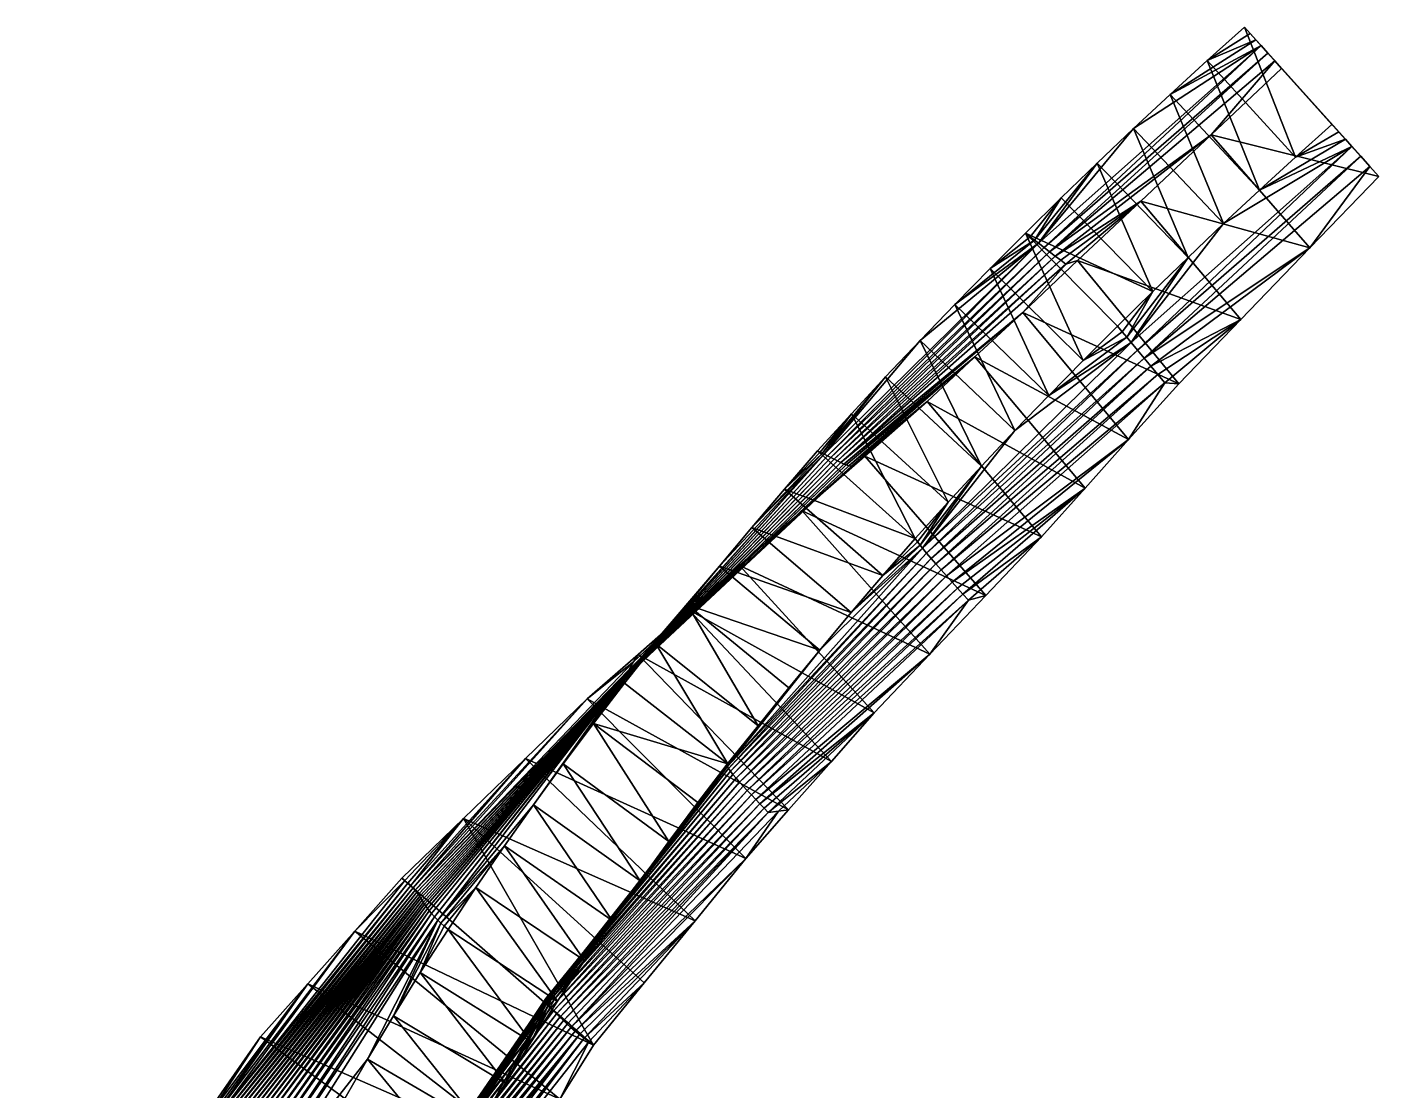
# Model space of a CAD drawing. Header units: metres. Extents: x -416 to -312, y 202 to 498.
# Drawn here: x -403.2 to -312.3, y 426.5 to 498 of the extents above; entities that cross this region are included whole.
import ezdxf

# ---------------------------------------------------------------- set-up
doc = ezdxf.new("R2010")
doc.units = ezdxf.units.M
doc.layers.add('wall', color=18, linetype='Continuous', true_color=0x000000)

msp = doc.modelspace()

# ---------------------------------------------------------------- meshes
at = {"layer": 'wall', "color": 240}
mesh = msp.add_polyface(dxfattribs=at)
corners = [(-328.7738, 491.17, 688.5), (-326.3116, 493.469, 688.5), (-320.2038, 496.76, 679.01), (-323.8283, 495.746, 688.5), (-320.5549, 497.147, 682.167), (-320.9282, 497.56, 685.333), (-321.3238, 498, 688.5), (-334.7916, 483.177, 675), (-319.7349, 496.238, 675), (-319.2749, 495.724, 671), (-334.4149, 482.883, 671), (-323.550467, 490.75, 663), (-318.8238, 495.22, 667), (-335.1638, 483.47, 679), (-317.8827, 489.251, 688.5), (-314.9749, 490.943, 685.333), (-315.4438, 491.45, 688.5), (-314.5282, 490.45, 682.167), (-320.306, 487.028, 688.5), (-314.1038, 489.97, 679.01), (-326.3116, 493.469, 688.5), (-328.7738, 491.17, 688.5), (-322.7138, 484.78, 688.5), (-320.306, 487.028, 688.5), (-323.8283, 495.746, 688.5), (-317.8827, 489.251, 688.5), (-321.3238, 498, 688.5), (-315.4438, 491.45, 688.5), (-312.8882, 488.632, 671), (-318.8238, 495.22, 667), (-319.2749, 495.724, 671), (-319.7349, 496.238, 675), (-320.2038, 496.76, 679.01), (-314.1038, 489.97, 679.01), (-315.4438, 491.45, 688.5), (-320.9282, 497.56, 685.333), (-321.3238, 498, 688.5), (-320.5549, 497.147, 682.167), (-314.5282, 490.45, 682.167), (-314.9749, 490.943, 685.333), (-313.4982, 489.306, 675), (-312.2738, 487.95, 667), (-312.2738, 487.95, 667), (-323.550467, 490.75, 663), (-318.8238, 495.22, 667)]
mesh.append_faces([[corners[k] for k in face] for face in [(0, 1, 2, 2), (3, 4, 1, 1), (3, 5, 4, 4), (3, 6, 5, 5), (4, 2, 1, 1), (7, 2, 8, 8), (8, 9, 10, 10), (11, 9, 12, 12), (9, 11, 10, 10), (13, 0, 2, 2), (14, 15, 16, 16), (14, 17, 15, 15), (17, 14, 18, 18), (17, 18, 19, 19), (20, 21, 22, 22), (20, 23, 24, 24), (22, 23, 20, 20), (25, 26, 24, 24), (26, 25, 27, 27), (25, 24, 23, 23), (28, 29, 30, 30), (31, 32, 33, 33), (34, 35, 36, 36), (32, 37, 38, 38), (39, 37, 35, 35), (40, 30, 31, 31), (30, 40, 28, 28), (29, 28, 41, 41), (39, 35, 34, 34), (38, 37, 39, 39), (38, 33, 32, 32), (31, 33, 40, 40), (42, 43, 44, 44)]], dxfattribs={"color": 240})
mesh = msp.add_polyface(dxfattribs=at)
corners = [(-333.6349, 486.506, 688.5), (-335.726, 483.899, 685.333), (-336.0338, 484.14, 688.5), (-335.436, 483.676, 682.167), (-335.1638, 483.47, 679), (-331.2149, 488.849, 688.5), (-320.2038, 496.76, 679.01), (-334.7916, 483.177, 675), (-319.7349, 496.238, 675), (-334.4149, 482.883, 671), (-332.5398, 482.29067, 655.4), (-333.3249, 482.052, 659), (-328.277133, 486.28, 659), (-334.0338, 482.59, 667), (-333.6682, 482.312, 663), (-328.7738, 491.17, 688.5), (-335.436, 483.676, 682.167), (-335.1638, 483.47, 679), (-340.7827, 479.35, 688.5), (-334.7916, 483.177, 675), (-349.3527, 469.173, 675), (-338.4194, 481.757, 688.5), (-335.726, 483.899, 685.333), (-343.1238, 476.92, 688.5), (-336.0338, 484.14, 688.5), (-349.1327, 469.063, 671), (-334.4149, 482.883, 671), (-348.4549, 468.707, 659), (-333.3249, 482.052, 659), (-336.217133, 478.81333, 650.93333), (-332.5398, 482.29067, 655.4), (-333.6682, 482.312, 663), (-334.0338, 482.59, 667), (-348.9038, 468.94, 667), (-339.430467, 475.81667, 646.86667), (-348.2438, 468.61, 655), (-348.6749, 468.817, 663), (-342.6438, 472.82, 642.8), (-347.917133, 468.49667, 647), (-349.5638, 469.27, 679), (-349.696, 469.33, 682.167), (-347.7394, 471.99, 688.5), (-345.4427, 474.467, 688.5), (-349.846, 469.403, 685.333), (-350.0138, 469.49, 688.5), (-347.7538, 468.44, 643), (-346.847133, 469.14, 638.8), (-348.080467, 468.55333, 651), (-328.9338, 476.78, 679), (-334.4638, 473.228, 688.5), (-336.7438, 470.86, 688.5), (-332.1638, 475.571, 688.5), (-329.2238, 477.141, 682.167), (-329.5271, 477.511, 685.333), (-329.8438, 477.89, 688.5), (-342.9538, 462.95, 679), (-328.5038, 476.272, 675), (-341.3427, 461.086, 659), (-329.1138, 470.25667, 651.06333), (-326.6594, 474.083, 659), (-341.7027, 461.492, 663), (-327.1294, 474.637, 663), (-342.3805, 462.27, 671), (-327.6038, 475.19, 667), (-328.0605, 475.742, 671), (-342.6805, 462.623, 675), (-336.7438, 470.86, 688.5), (-334.4638, 473.228, 688.5), (-340.7827, 479.35, 688.5), (-338.4194, 481.757, 688.5), (-336.0338, 484.14, 688.5), (-332.1638, 475.571, 688.5), (-329.8438, 477.89, 688.5), (-343.1238, 476.92, 688.5), (-339.0038, 468.468, 688.5), (-345.4427, 474.467, 688.5), (-341.2438, 466.051, 688.5), (-347.7394, 471.99, 688.5), (-327.4827, 480.211, 688.5), (-336.0338, 484.14, 688.5), (-329.8438, 477.89, 688.5), (-333.6349, 486.506, 688.5), (-334.9538, 463.71, 643.19), (-346.847133, 469.14, 638.8), (-342.6438, 472.82, 642.8), (-339.430467, 475.81667, 646.86667), (-332.0338, 466.98333, 647.12667), (-336.217133, 478.81333, 650.93333), (-329.1138, 470.25667, 651.06333), (-332.5398, 482.29067, 655.4), (-325.7298, 474.01067, 655.4)]
mesh.append_faces([[corners[k] for k in face] for face in [(0, 1, 2, 2), (0, 3, 1, 1), (4, 3, 5, 5), (0, 5, 3, 3), (6, 7, 4, 4), (7, 8, 9, 9), (10, 11, 12, 12), (13, 12, 14, 14), (14, 12, 11, 11), (5, 15, 4, 4), (16, 17, 18, 18), (19, 20, 17, 17), (21, 22, 16, 16), (16, 18, 21, 21), (18, 17, 23, 23), (21, 24, 22, 22), (25, 19, 26, 26), (27, 28, 29, 29), (29, 28, 30, 30), (28, 27, 31, 31), (26, 32, 33, 33), (34, 35, 29, 29), (32, 31, 36, 36), (37, 38, 34, 34), (23, 17, 39, 39), (20, 39, 17, 17), (20, 19, 25, 25), (40, 41, 42, 42), (26, 33, 25, 25), (41, 43, 44, 44), (42, 39, 40, 40), (41, 40, 43, 43), (45, 37, 46, 46), (38, 47, 34, 34), (29, 35, 27, 27), (34, 47, 35, 35), (31, 27, 36, 36), (32, 36, 33, 33), (42, 23, 39, 39), (48, 49, 50, 50), (51, 49, 52, 52), (52, 49, 48, 48), (53, 54, 51, 51), (55, 56, 48, 48), (57, 58, 59, 59), (60, 59, 61, 61), (62, 63, 64, 64), (65, 64, 56, 56), (66, 67, 68, 68), (68, 67, 69, 69), (70, 71, 72, 72), (71, 70, 69, 69), (69, 67, 71, 71), (73, 74, 66, 66), (68, 73, 66, 66), (75, 74, 73, 73), (76, 75, 77, 77), (78, 79, 80, 80), (81, 79, 78, 78), (82, 83, 84, 84), (84, 85, 86, 86), (85, 87, 88, 88), (89, 90, 87, 87), (86, 85, 88, 88)]], dxfattribs={"color": 240})
mesh = msp.add_polyface(dxfattribs=at)
corners = [(-334.0338, 482.59, 667), (-334.4149, 482.883, 671), (-323.550467, 490.75, 663), (-328.277133, 486.28, 659), (-332.1638, 475.571, 688.5), (-329.2238, 477.141, 682.167), (-329.5271, 477.511, 685.333), (-329.1138, 470.25667, 651.06333), (-325.7298, 474.01067, 655.4), (-326.6594, 474.083, 659), (-322.7138, 484.78, 688.5), (-314.1038, 489.97, 679.01), (-320.306, 487.028, 688.5), (-328.9338, 476.78, 679), (-312.8882, 488.632, 671), (-316.9138, 483.14333, 663), (-312.2738, 487.95, 667), (-328.0605, 475.742, 671), (-313.4982, 489.306, 675), (-328.5038, 476.272, 675), (-325.106, 482.508, 688.5), (-329.5271, 477.511, 685.333), (-327.4827, 480.211, 688.5), (-329.8438, 477.89, 688.5), (-329.2238, 477.141, 682.167), (-326.6594, 474.083, 659), (-325.7298, 474.01067, 655.4), (-321.5538, 478.33667, 659), (-327.6038, 475.19, 667), (-327.1294, 474.637, 663), (-331.2149, 488.849, 688.5), (-333.6349, 486.506, 688.5), (-327.4827, 480.211, 688.5), (-325.106, 482.508, 688.5), (-328.7738, 491.17, 688.5), (-322.7138, 484.78, 688.5), (-321.5538, 478.33667, 659), (-332.5398, 482.29067, 655.4), (-328.277133, 486.28, 659), (-323.550467, 490.75, 663), (-316.9138, 483.14333, 663), (-325.7298, 474.01067, 655.4), (-312.2738, 487.95, 667), (-329.1138, 470.25667, 651.06333), (-336.217133, 478.81333, 650.93333), (-325.7298, 474.01067, 655.4)]
mesh.append_faces([[corners[k] for k in face] for face in [(0, 1, 2, 2), (0, 2, 3, 3), (4, 5, 6, 6), (7, 8, 9, 9), (10, 11, 12, 12), (10, 13, 11, 11), (14, 15, 16, 16), (14, 17, 15, 15), (17, 14, 18, 18), (18, 11, 19, 19), (10, 20, 13, 13), (21, 22, 23, 23), (24, 22, 21, 21), (13, 19, 11, 11), (13, 20, 24, 24), (19, 17, 18, 18), (25, 26, 27, 27), (28, 15, 17, 17), (28, 27, 15, 15), (27, 29, 25, 25), (27, 28, 29, 29), (20, 22, 24, 24), (30, 31, 32, 32), (33, 34, 30, 30), (32, 33, 30, 30), (33, 35, 34, 34), (36, 37, 38, 38), (38, 39, 40, 40), (41, 37, 36, 36), (40, 39, 42, 42), (36, 38, 40, 40), (43, 44, 45, 45)]], dxfattribs={"color": 240})
mesh = msp.add_polyface(dxfattribs=at)
corners = [(-362.647133, 454.62667, 639), (-362.6338, 454.54, 643), (-351.050467, 465.46, 634.8), (-362.6694, 454.491, 647), (-362.7227, 454.451, 651), (-348.080467, 468.55333, 651), (-362.7938, 454.42, 655), (-348.2438, 468.61, 655), (-363.066, 454.28, 671), (-363.096, 454.217, 675), (-349.3527, 469.173, 675), (-348.4549, 468.707, 659), (-362.9405, 454.356, 663), (-348.9038, 468.94, 667), (-348.6749, 468.817, 663), (-362.8671, 454.386, 659), (-347.7538, 468.44, 643), (-363.0138, 454.33, 667), (-349.1327, 469.063, 671), (-346.847133, 469.14, 638.8), (-347.917133, 468.49667, 647), (-354.4382, 464.346, 688.5), (-349.5638, 469.27, 679), (-356.6138, 461.75, 688.5), (-352.2382, 466.926, 688.5), (-349.696, 469.33, 682.167), (-349.846, 469.403, 685.333), (-350.0138, 469.49, 688.5), (-363.1038, 454.14, 679), (-355.2538, 461.78, 630.8), (-342.6438, 472.82, 642.8), (-345.6205, 461.122, 688.5), (-343.1194, 463.161, 682.167), (-343.2894, 463.381, 685.333), (-343.4638, 463.61, 688.5), (-347.7538, 458.619, 688.5), (-342.9538, 462.95, 679), (-342.6805, 462.623, 675), (-355.9905, 448.1356, 675), (-342.3805, 462.27, 671), (-349.8638, 456.1, 688.5), (-356.0738, 448.28, 679), (-342.6805, 462.623, 675), (-342.3805, 462.27, 671), (-328.0605, 475.742, 671), (-327.1294, 474.637, 663), (-342.0538, 461.89, 667), (-341.7027, 461.492, 663), (-328.5038, 476.272, 675), (-342.9538, 462.95, 679), (-343.2894, 463.381, 685.333), (-341.2438, 466.051, 688.5), (-343.4638, 463.61, 688.5), (-343.1194, 463.161, 682.167), (-339.0038, 468.468, 688.5), (-327.6038, 475.19, 667), (-332.0338, 466.98333, 647.12667), (-340.240467, 459.85667, 647), (-334.9538, 463.71, 643.19), (-339.8738, 459.45, 643), (-340.607133, 460.26333, 651), (-341.3427, 461.086, 659), (-340.9738, 460.67, 655), (-329.1138, 470.25667, 651.06333), (-338.707133, 459.76333, 639.13667), (-326.6594, 474.083, 659), (-328.9338, 476.78, 679), (-336.7438, 470.86, 688.5), (-349.8638, 456.1, 688.5), (-356.6138, 461.75, 688.5), (-358.7649, 459.139, 688.5), (-354.4382, 464.346, 688.5), (-347.7538, 458.619, 688.5), (-345.6205, 461.122, 688.5), (-343.4638, 463.61, 688.5), (-350.0138, 469.49, 688.5), (-352.2382, 466.926, 688.5), (-343.4638, 463.61, 688.5), (-341.2438, 466.051, 688.5), (-347.7394, 471.99, 688.5), (-350.0138, 469.49, 688.5), (-345.4427, 474.467, 688.5), (-339.0038, 468.468, 688.5), (-346.847133, 469.14, 638.8), (-334.9538, 463.71, 643.19), (-338.707133, 459.76333, 639.13667), (-332.0338, 466.98333, 647.12667), (-342.6438, 472.82, 642.8), (-355.2538, 461.78, 630.8), (-351.050467, 465.46, 634.8), (-342.460467, 455.81667, 635.08333), (-346.847133, 469.14, 638.8), (-338.707133, 459.76333, 639.13667)]
mesh.append_faces([[corners[k] for k in face] for face in [(0, 1, 2, 2), (3, 4, 5, 5), (4, 6, 7, 7), (8, 9, 10, 10), (11, 7, 6, 6), (12, 13, 14, 14), (11, 15, 14, 14), (2, 1, 16, 16), (17, 18, 13, 13), (2, 16, 19, 19), (5, 4, 7, 7), (5, 20, 3, 3), (20, 16, 1, 1), (21, 22, 23, 23), (24, 25, 21, 21), (26, 24, 27, 27), (28, 23, 22, 22), (26, 25, 24, 24), (22, 21, 25, 25), (9, 22, 10, 10), (8, 10, 18, 18), (2, 29, 0, 0), (20, 30, 16, 16), (31, 32, 33, 33), (31, 33, 34, 34), (32, 35, 36, 36), (37, 38, 39, 39), (32, 31, 35, 35), (35, 40, 36, 36), (41, 37, 36, 36), (42, 43, 44, 44), (45, 46, 47, 47), (42, 48, 49, 49), (50, 51, 52, 52), (51, 50, 53, 53), (49, 54, 53, 53), (46, 55, 43, 43), (56, 57, 58, 58), (58, 57, 59, 59), (60, 57, 56, 56), (61, 62, 63, 63), (58, 59, 64, 64), (47, 61, 65, 65), (60, 56, 62, 62), (54, 51, 53, 53), (66, 67, 49, 49), (63, 62, 56, 56), (45, 55, 46, 46), (67, 54, 49, 49), (68, 69, 70, 70), (71, 69, 72, 72), (72, 73, 71, 71), (68, 72, 69, 69), (74, 75, 76, 76), (76, 73, 74, 74), (76, 71, 73, 73), (77, 78, 79, 79), (80, 77, 79, 79), (81, 78, 82, 82), (83, 84, 85, 85), (86, 84, 87, 87), (88, 89, 90, 90), (91, 92, 89, 89), (90, 89, 92, 92)]], dxfattribs={"color": 240})
mesh = msp.add_polyface(dxfattribs=at)
corners = [(-362.377133, 455.30667, 626.96667), (-358.667133, 458.79667, 626.86667), (-362.080467, 455.81333, 622.93333), (-362.6738, 454.8, 631), (-355.2538, 461.78, 630.8), (-362.660467, 454.71333, 635), (-362.647133, 454.62667, 639), (-358.7649, 459.139, 688.5), (-363.0894, 454.068, 682.167), (-360.8916, 456.512, 688.5), (-363.0527, 453.978, 685.333), (-362.9938, 453.87, 688.5), (-363.1038, 454.14, 679), (-363.066, 454.28, 671), (-349.1327, 469.063, 671), (-363.0138, 454.33, 667), (-349.5638, 469.27, 679), (-363.096, 454.217, 675), (-348.9038, 468.94, 667), (-362.9405, 454.356, 663), (-376.5927, 439.2867, 647), (-362.7227, 454.451, 651), (-362.6694, 454.491, 647), (-376.516, 439.1533, 651), (-362.7938, 454.42, 655), (-377.066, 439.9656, 627), (-362.6738, 454.8, 631), (-362.377133, 455.30667, 626.96667), (-362.080467, 455.81333, 622.93333), (-365.4938, 452.83, 619), (-376.7505, 439.5533, 639), (-362.6338, 454.54, 643), (-362.647133, 454.62667, 639), (-376.9438, 439.82, 631), (-362.660467, 454.71333, 635), (-362.9938, 453.87, 688.5), (-363.0527, 453.978, 685.333), (-365.0705, 451.17, 688.5), (-363.0894, 454.068, 682.167), (-369.1038, 445.7, 688.5), (-367.1071, 448.4467, 688.5), (-363.1038, 454.14, 679), (-361.9438, 440.58, 688.5), (-368.0638, 432.68, 679), (-356.0738, 448.28, 679), (-361.9438, 440.58, 688.5), (-360.0182, 443.2267, 688.5), (-367.1071, 448.4467, 688.5), (-365.0705, 451.17, 688.5), (-356.0538, 448.45, 688.5), (-362.9938, 453.87, 688.5), (-358.0549, 445.85, 688.5), (-369.1038, 445.7, 688.5), (-363.8316, 437.91, 688.5), (-356.0538, 448.45, 688.5), (-360.8916, 456.512, 688.5), (-362.9938, 453.87, 688.5), (-373.807133, 444.783333, 611), (-369.650467, 448.806667, 615), (-358.247133, 437.903333, 615), (-365.4938, 452.83, 619), (-354.8338, 442.09, 619), (-362.080467, 455.81333, 622.93333), (-351.960467, 445.35, 623.01)]
mesh.append_faces([[corners[k] for k in face] for face in [(0, 1, 2, 2), (1, 0, 3, 3), (4, 3, 5, 5), (6, 4, 5, 5), (7, 8, 9, 9), (8, 10, 9, 9), (9, 10, 11, 11), (7, 12, 8, 8), (13, 14, 15, 15), (16, 17, 12, 12), (18, 19, 15, 15), (20, 21, 22, 22), (21, 23, 24, 24), (25, 26, 27, 27), (28, 29, 27, 27), (30, 31, 32, 32), (26, 33, 34, 34), (35, 36, 37, 37), (37, 36, 38, 38), (39, 40, 41, 41), (40, 37, 38, 38), (40, 38, 41, 41), (42, 43, 44, 44), (45, 46, 47, 47), (47, 46, 48, 48), (49, 50, 48, 48), (48, 46, 51, 51), (52, 53, 45, 45), (47, 52, 45, 45), (54, 55, 56, 56), (57, 58, 59, 59), (58, 60, 61, 61), (62, 63, 60, 60)]], dxfattribs={"color": 240})
mesh = msp.add_polyface(dxfattribs=at)
corners = [(-347.917133, 468.49667, 647), (-362.6338, 454.54, 643), (-362.6694, 454.491, 647), (-348.4549, 468.707, 659), (-362.7938, 454.42, 655), (-362.8671, 454.386, 659), (-348.6749, 468.817, 663), (-362.9405, 454.356, 663), (-362.6738, 454.8, 631), (-355.2538, 461.78, 630.8), (-358.667133, 458.79667, 626.86667), (-356.6138, 461.75, 688.5), (-363.1038, 454.14, 679), (-358.7649, 459.139, 688.5), (-354.8338, 442.09, 619), (-351.960467, 445.35, 623.01), (-352.642133, 445.26, 627.005), (-355.266, 447.2267, 659), (-368.1938, 432.3633, 659), (-355.0138, 446.95, 655), (-355.496, 447.49, 663), (-368.2638, 432.49, 663), (-366.5905, 430.7178, 627), (-353.3238, 445.17, 631), (-367.1038, 431.1856, 635), (-353.607133, 445.466667, 635), (-354.4627, 446.3611, 647), (-367.7638, 431.8411, 647), (-354.1738, 446.06, 643), (-356.0738, 448.28, 679), (-368.0638, 432.68, 679), (-355.9905, 448.1356, 675), (-356.0982, 448.3633, 682.167), (-356.0916, 448.42, 685.333), (-358.0549, 445.85, 688.5), (-356.0538, 448.45, 688.5), (-360.0182, 443.2267, 688.5), (-355.7038, 447.74, 667), (-368.2938, 432.59, 667), (-361.9438, 440.58, 688.5), (-368.1982, 432.69, 675), (-355.8671, 447.9556, 671), (-366.3138, 430.4811, 623), (-358.247133, 437.903333, 615), (-355.7038, 447.74, 667), (-341.7027, 461.492, 663), (-342.0538, 461.89, 667), (-355.8671, 447.9556, 671), (-342.3805, 462.27, 671), (-341.3427, 461.086, 659), (-355.266, 447.2267, 659), (-340.9738, 460.67, 655), (-342.460467, 455.81667, 635.08333), (-339.8738, 459.45, 643), (-354.1738, 446.06, 643), (-340.240467, 459.85667, 647), (-354.4627, 446.3611, 647), (-354.7427, 446.6578, 651), (-340.607133, 460.26333, 651), (-355.0138, 446.95, 655), (-338.707133, 459.76333, 639.13667), (-355.496, 447.49, 663), (-342.9538, 462.95, 679), (-349.8638, 456.1, 688.5), (-356.0738, 448.28, 679), (-351.9505, 453.566, 688.5), (-346.2138, 451.87, 631.03), (-353.890467, 445.763333, 639), (-352.642133, 445.26, 627.005), (-351.960467, 445.35, 623.01), (-349.087133, 448.61, 627.02), (-353.3238, 445.17, 631), (-353.607133, 445.466667, 635), (-354.0138, 451.016, 688.5), (-356.0982, 448.3633, 682.167), (-356.0538, 448.45, 688.5), (-356.0916, 448.42, 685.333), (-355.9905, 448.1356, 675), (-342.6805, 462.623, 675), (-365.0705, 451.17, 688.5), (-358.0549, 445.85, 688.5), (-356.0538, 448.45, 688.5), (-354.0138, 451.016, 688.5), (-360.8916, 456.512, 688.5), (-356.0538, 448.45, 688.5), (-358.7649, 459.139, 688.5), (-351.9505, 453.566, 688.5), (-349.8638, 456.1, 688.5), (-362.080467, 455.81333, 622.93333), (-349.087133, 448.61, 627.02), (-351.960467, 445.35, 623.01), (-358.667133, 458.79667, 626.86667), (-346.2138, 451.87, 631.03), (-355.2538, 461.78, 630.8), (-342.460467, 455.81667, 635.08333), (-365.4938, 452.83, 619), (-351.960467, 445.35, 623.01), (-354.8338, 442.09, 619), (-358.247133, 437.903333, 615), (-369.650467, 448.806667, 615)]
mesh.append_faces([[corners[k] for k in face] for face in [(0, 1, 2, 2), (3, 4, 5, 5), (6, 5, 7, 7), (8, 9, 10, 10), (11, 12, 13, 13), (14, 15, 16, 16), (17, 18, 19, 19), (20, 21, 17, 17), (16, 22, 14, 14), (23, 22, 16, 16), (24, 23, 25, 25), (26, 27, 28, 28), (29, 30, 31, 31), (32, 33, 34, 34), (34, 33, 35, 35), (29, 32, 36, 36), (37, 38, 20, 20), (32, 34, 36, 36), (36, 39, 29, 29), (40, 41, 31, 31), (14, 42, 43, 43), (44, 45, 46, 46), (47, 46, 48, 48), (49, 50, 51, 51), (52, 53, 54, 54), (53, 55, 56, 56), (57, 55, 58, 58), (51, 59, 58, 58), (60, 53, 52, 52), (61, 49, 45, 45), (62, 63, 64, 64), (63, 65, 64, 64), (66, 52, 67, 67), (68, 69, 70, 70), (57, 58, 59, 59), (68, 70, 71, 71), (56, 55, 57, 57), (51, 50, 59, 59), (71, 66, 72, 72), (54, 53, 56, 56), (54, 67, 52, 52), (67, 72, 66, 66), (65, 73, 74, 74), (75, 76, 73, 73), (74, 73, 76, 76), (74, 64, 65, 65), (47, 44, 46, 46), (77, 78, 64, 64), (48, 77, 47, 47), (61, 45, 44, 44), (49, 61, 50, 50), (66, 71, 70, 70), (79, 80, 81, 81), (82, 83, 84, 84), (85, 83, 82, 82), (82, 86, 85, 85), (86, 87, 85, 85), (88, 89, 90, 90), (88, 91, 89, 89), (92, 91, 93, 93), (92, 89, 91, 91), (92, 93, 94, 94), (95, 96, 97, 97), (98, 99, 97, 97)]], dxfattribs={"color": 240})
mesh = msp.add_polyface(dxfattribs=at)
corners = [(-377.066, 439.9656, 627), (-376.9438, 439.82, 631), (-362.6738, 454.8, 631), (-376.8405, 439.6867, 635), (-362.660467, 454.71333, 635), (-376.5927, 439.2867, 647), (-362.6694, 454.491, 647), (-376.6738, 439.42, 643), (-362.6338, 454.54, 643), (-376.7505, 439.5533, 639), (-362.647133, 454.62667, 639), (-377.7638, 440.596667, 611), (-373.807133, 444.783333, 611), (-377.9638, 440.76, 607), (-377.5638, 440.433333, 615), (-377.3638, 440.27, 619), (-377.206, 440.1156, 623), (-369.650467, 448.806667, 615), (-365.4938, 452.83, 619), (-362.7227, 454.451, 651), (-376.516, 439.1533, 651), (-375.7738, 438.1733, 675), (-375.5438, 437.94, 679), (-363.1038, 454.14, 679), (-376.246, 438.7311, 663), (-362.9405, 454.356, 663), (-376.356, 438.8844, 659), (-376.4438, 439.02, 655), (-362.7938, 454.42, 655), (-376.1138, 438.56, 667), (-375.9638, 438.38, 671), (-363.066, 454.28, 671), (-363.0138, 454.33, 667), (-363.096, 454.217, 675), (-362.8671, 454.386, 659), (-362.377133, 455.30667, 626.96667), (-371.0605, 442.93, 688.5), (-369.1038, 445.7, 688.5), (-371.0605, 442.93, 688.5), (-363.8316, 437.91, 688.5), (-369.1038, 445.7, 688.5)]
mesh.append_faces([[corners[k] for k in face] for face in [(0, 1, 2, 2), (1, 3, 4, 4), (5, 6, 7, 7), (7, 8, 9, 9), (10, 3, 9, 9), (11, 12, 13, 13), (14, 12, 11, 11), (12, 14, 15, 15), (15, 16, 17, 17), (0, 18, 16, 16), (19, 5, 20, 20), (21, 22, 23, 23), (24, 25, 26, 26), (20, 27, 28, 28), (29, 30, 31, 31), (29, 32, 24, 24), (33, 30, 21, 21), (34, 27, 26, 26), (17, 12, 15, 15), (6, 8, 7, 7), (0, 35, 18, 18), (34, 28, 27, 27), (26, 25, 34, 34), (10, 4, 3, 3), (22, 36, 37, 37), (30, 33, 31, 31), (31, 32, 29, 29), (22, 37, 23, 23), (23, 33, 21, 21), (24, 32, 25, 25), (16, 18, 17, 17), (38, 39, 40, 40)]], dxfattribs={"color": 240})
mesh = msp.add_polyface(dxfattribs=at)
corners = [(-372.9771, 440.1367, 688.5), (-371.0605, 442.93, 688.5), (-375.3405, 437.7467, 682.167), (-375.5438, 437.94, 679), (-375.1105, 437.54, 685.333), (-374.8538, 437.32, 688.5), (-389.6898, 423.782, 631), (-389.5428, 423.5753, 635), (-376.8405, 439.6867, 635), (-376.9438, 439.82, 631), (-384.290467, 433.646667, 599), (-390.5328, 424.78, 607), (-381.127133, 437.203333, 603), (-376.7505, 439.5533, 639), (-389.38647, 423.3713, 639), (-376.6738, 439.42, 643), (-390.38969, 424.6343, 611), (-377.7638, 440.596667, 611), (-376.5927, 439.2867, 647), (-389.03124, 422.9417, 647), (-376.516, 439.1533, 651), (-377.5638, 440.433333, 615), (-390.24836, 424.4847, 615), (-377.3638, 440.27, 619), (-389.8308, 423.9637, 627), (-377.066, 439.9656, 627), (-389.97047, 424.1467, 623), (-377.206, 440.1156, 623), (-390.1088, 424.331, 619), (-377.9638, 440.76, 607), (-376.7235, 434.4106, 688.5), (-375.1105, 437.54, 685.333), (-375.3405, 437.7467, 682.167), (-378.5301, 431.5005, 688.5), (-375.5438, 437.94, 679), (-380.2738, 428.59, 688.5), (-374.8538, 437.32, 688.5), (-376.4438, 439.02, 655), (-388.5988, 422.489, 655), (-376.356, 438.8844, 659), (-375.7738, 438.1733, 675), (-386.8782, 421.0586, 675), (-388.82391, 422.7147, 651), (-354.7427, 446.6578, 651), (-355.0138, 446.95, 655), (-368.0838, 432.21, 655), (-353.607133, 445.466667, 635), (-353.890467, 445.763333, 639), (-367.3405, 431.4122, 639), (-354.1738, 446.06, 643), (-367.5638, 431.63, 643), (-354.4627, 446.3611, 647), (-367.9371, 432.0344, 651), (-355.7038, 447.74, 667), (-355.8671, 447.9556, 671), (-368.2749, 432.66, 671), (-361.9438, 440.58, 688.5), (-363.8316, 437.91, 688.5), (-368.0638, 432.68, 679), (-367.1038, 431.1856, 635), (-367.7638, 431.8411, 647), (-365.707133, 430.003333, 615), (-365.390467, 429.766667, 611), (-361.660467, 433.716667, 611), (-366.0238, 430.24, 619), (-358.247133, 437.903333, 615), (-366.3138, 430.4811, 623), (-354.8338, 442.09, 619), (-366.5905, 430.7178, 627), (-353.3238, 445.17, 631), (-366.8538, 430.95, 631), (-367.9094, 432.6467, 682.167), (-365.6816, 435.2167, 688.5), (-367.4938, 432.5, 688.5), (-367.7194, 432.5867, 685.333), (-368.1982, 432.69, 675), (-355.9905, 448.1356, 675), (-355.266, 447.2267, 659), (-368.2638, 432.49, 663), (-368.1938, 432.3633, 659), (-368.2938, 432.59, 667), (-355.496, 447.49, 663), (-374.8538, 437.32, 688.5), (-376.7235, 434.4106, 688.5), (-369.263, 429.7478, 688.5), (-367.4938, 432.5, 688.5), (-367.4938, 432.5, 688.5), (-365.6816, 435.2167, 688.5), (-372.9771, 440.1367, 688.5), (-374.8538, 437.32, 688.5), (-371.0605, 442.93, 688.5), (-363.8316, 437.91, 688.5), (-373.807133, 444.783333, 611), (-358.247133, 437.903333, 615), (-361.660467, 433.716667, 611), (-377.9638, 440.76, 607), (-365.0738, 429.53, 607), (-365.0738, 429.53, 607), (-381.127133, 437.203333, 603), (-377.9638, 440.76, 607), (-367.3338, 425.903333, 603), (-384.290467, 433.646667, 599)]
mesh.append_faces([[corners[k] for k in face] for face in [(0, 1, 2, 2), (1, 3, 2, 2), (0, 4, 5, 5), (4, 0, 2, 2), (6, 7, 8, 8), (9, 6, 8, 8), (10, 11, 12, 12), (13, 14, 15, 15), (8, 7, 13, 13), (12, 16, 17, 17), (18, 19, 20, 20), (16, 21, 17, 17), (22, 23, 21, 21), (24, 9, 25, 25), (26, 25, 27, 27), (23, 28, 27, 27), (29, 12, 17, 17), (30, 31, 32, 32), (33, 32, 34, 34), (34, 35, 33, 33), (31, 30, 36, 36), (30, 32, 33, 33), (37, 38, 39, 39), (40, 41, 34, 34), (42, 37, 20, 20), (43, 44, 45, 45), (46, 47, 48, 48), (47, 49, 50, 50), (51, 43, 52, 52), (53, 54, 55, 55), (56, 57, 58, 58), (48, 59, 46, 46), (49, 60, 50, 50), (50, 48, 47, 47), (61, 62, 63, 63), (51, 52, 60, 60), (64, 65, 66, 66), (66, 67, 68, 68), (69, 59, 70, 70), (69, 70, 68, 68), (61, 65, 64, 64), (71, 58, 57, 57), (72, 71, 57, 57), (73, 74, 72, 72), (71, 72, 74, 74), (58, 75, 76, 76), (77, 78, 79, 79), (80, 78, 81, 81), (54, 75, 55, 55), (53, 55, 80, 80), (45, 44, 79, 79), (43, 45, 52, 52), (61, 63, 65, 65), (82, 83, 84, 84), (82, 84, 85, 85), (86, 87, 88, 88), (89, 86, 88, 88), (87, 90, 88, 88), (90, 87, 91, 91), (92, 93, 94, 94), (95, 92, 96, 96), (94, 96, 92, 92), (97, 98, 99, 99), (100, 101, 98, 98)]], dxfattribs={"color": 240})
mesh = msp.add_polyface(dxfattribs=at)
corners = [(-389.6898, 423.782, 631), (-376.9438, 439.82, 631), (-389.8308, 423.9637, 627), (-389.03124, 422.9417, 647), (-376.5927, 439.2867, 647), (-389.2208, 423.17, 643), (-376.6738, 439.42, 643), (-389.38647, 423.3713, 639), (-376.7505, 439.5533, 639), (-389.5428, 423.5753, 635), (-377.066, 439.9656, 627), (-389.97047, 424.1467, 623), (-387.4538, 430.09, 595), (-390.9498, 425.069, 595), (-390.8108, 424.972667, 599), (-384.290467, 433.646667, 599), (-390.6718, 424.876333, 603), (-390.1088, 424.331, 619), (-377.3638, 440.27, 619), (-390.24836, 424.4847, 615), (-390.5328, 424.78, 607), (-377.5638, 440.433333, 615), (-390.38969, 424.6343, 611), (-377.206, 440.1156, 623), (-381.127133, 437.203333, 603), (-386.4138, 420.736, 679), (-375.5438, 437.94, 679), (-386.8782, 421.0586, 675), (-380.2738, 428.59, 688.5), (-381.9545, 425.6789, 688.5), (-383.5721, 422.7672, 688.5), (-386.0057, 420.4463, 682.167), (-385.5767, 420.1527, 685.333), (-385.1268, 419.855, 688.5), (-375.7738, 438.1733, 675), (-387.3089, 421.3762, 671), (-388.3282, 422.2241, 659), (-376.356, 438.8844, 659), (-388.5988, 422.489, 655), (-376.4438, 439.02, 655), (-388.82391, 422.7147, 651), (-388.0306, 421.9574, 663), (-387.7058, 421.689, 667), (-376.1138, 438.56, 667), (-376.246, 438.7311, 663), (-375.9638, 438.38, 671), (-376.516, 439.1533, 651), (-390.636467, 425.251, 591), (-403.15758, 405.7142, 603), (-403.1448, 405.71, 607), (-390.6718, 424.876333, 603), (-402.5988, 405.3483, 623), (-389.8308, 423.9637, 627), (-389.97047, 424.1467, 623), (-389.6898, 423.782, 631), (-402.1728, 405.081, 631), (-389.5428, 423.5753, 635), (-402.38647, 405.214, 627), (-389.38647, 423.3713, 639), (-401.5448, 404.699, 639), (-389.2208, 423.17, 643), (-390.8108, 424.972667, 599), (-393.819133, 420.412, 587), (-390.9498, 425.069, 595), (-390.636467, 425.251, 591), (-390.5328, 424.78, 607), (-402.92102, 405.5629, 615), (-390.1088, 424.331, 619), (-390.24836, 424.4847, 615), (-403.03269, 405.6382, 611), (-390.38969, 424.6343, 611), (-386.7827, 416.8099, 688.5), (-385.5767, 420.1527, 685.333), (-386.0057, 420.4463, 682.167), (-388.3627, 413.7292, 688.5), (-386.4138, 420.736, 679), (-385.1268, 419.855, 688.5), (-388.3282, 422.2241, 659), (-399.340578, 403.5177, 659), (-388.0306, 421.9574, 663), (-389.03124, 422.9417, 647), (-400.79391, 404.2742, 647), (-388.82391, 422.7147, 651), (-398.759244, 403.2313, 663), (-387.7058, 421.689, 667), (-398.1628, 402.949, 667), (-387.3089, 421.3762, 671), (-401.2228, 404.514, 643), (-386.7827, 416.8099, 688.5), (-377.4708, 415.57, 688.5), (-385.1268, 419.855, 688.5), (-379.023, 412.7106, 688.5), (-375.9144, 418.4611, 688.5), (-383.5721, 422.7672, 688.5), (-385.1268, 419.855, 688.5), (-374.3154, 421.3244, 688.5), (-381.9545, 425.6789, 688.5), (-380.2738, 428.59, 688.5), (-377.4708, 415.57, 688.5), (-387.4538, 430.09, 595), (-371.8538, 418.65, 595), (-390.636467, 425.251, 591), (-384.290467, 433.646667, 599), (-369.5938, 422.276667, 599), (-393.819133, 420.412, 587), (-390.636467, 425.251, 591), (-374.0008, 413.839667, 591)]
mesh.append_faces([[corners[k] for k in face] for face in [(0, 1, 2, 2), (3, 4, 5, 5), (5, 6, 7, 7), (7, 8, 9, 9), (2, 10, 11, 11), (12, 13, 14, 14), (15, 14, 16, 16), (17, 18, 19, 19), (16, 20, 15, 15), (19, 21, 22, 22), (23, 17, 11, 11), (20, 22, 24, 24), (25, 26, 27, 27), (28, 25, 29, 29), (30, 31, 32, 32), (32, 33, 30, 30), (31, 29, 25, 25), (34, 35, 27, 27), (36, 37, 38, 38), (38, 39, 40, 40), (41, 42, 43, 43), (29, 31, 30, 30), (36, 41, 44, 44), (35, 45, 42, 42), (3, 40, 46, 46), (12, 47, 13, 13), (4, 6, 5, 5), (26, 25, 28, 28), (43, 44, 41, 41), (45, 43, 42, 42), (34, 45, 35, 35), (44, 37, 36, 36), (15, 12, 14, 14), (48, 49, 50, 50), (51, 52, 53, 53), (54, 55, 56, 56), (52, 57, 54, 54), (58, 59, 60, 60), (48, 50, 61, 61), (62, 63, 64, 64), (49, 65, 50, 50), (66, 67, 68, 68), (69, 68, 70, 70), (65, 49, 70, 70), (63, 62, 61, 61), (71, 72, 73, 73), (74, 73, 75, 75), (72, 71, 76, 76), (71, 73, 74, 74), (77, 78, 79, 79), (80, 81, 82, 82), (79, 83, 84, 84), (85, 86, 84, 84), (87, 80, 60, 60), (88, 89, 90, 90), (88, 91, 89, 89), (92, 93, 94, 94), (95, 96, 93, 93), (95, 97, 96, 96), (98, 92, 94, 94), (92, 95, 93, 93), (99, 100, 101, 101), (102, 103, 99, 99), (104, 105, 106, 106)]], dxfattribs={"color": 240})
mesh = msp.add_polyface(dxfattribs=at)
corners = [(-365.390467, 429.766667, 611), (-365.0738, 429.53, 607), (-361.660467, 433.716667, 611), (-372.6738, 424.16, 688.5), (-378.5301, 431.5005, 688.5), (-380.2738, 428.59, 688.5), (-376.7235, 434.4106, 688.5), (-370.9897, 426.9678, 688.5), (-374.3154, 421.3244, 688.5), (-369.263, 429.7478, 688.5), (-381.127133, 437.203333, 603), (-365.0738, 429.53, 607), (-367.3338, 425.903333, 603), (-384.290467, 433.646667, 599), (-369.5938, 422.276667, 599), (-387.4538, 430.09, 595), (-371.8538, 418.65, 595), (-374.0008, 413.839667, 591), (-390.636467, 425.251, 591), (-366.5905, 430.7178, 627), (-366.8538, 430.95, 631), (-379.3038, 415.294, 631), (-367.1038, 431.1856, 635), (-379.4778, 415.4619, 635), (-368.0838, 432.21, 655), (-379.9398, 416.127, 655), (-367.9371, 432.0344, 651), (-367.7638, 431.8411, 647), (-379.8674, 415.9101, 647), (-367.5638, 431.63, 643), (-379.908, 416.0221, 651), (-379.6491, 415.6276, 639), (-367.3405, 431.4122, 639), (-367.3338, 425.903333, 603), (-365.390467, 429.766667, 611), (-377.6358, 414.2369, 611), (-365.0738, 429.53, 607), (-366.0238, 430.24, 619), (-366.3138, 430.4811, 623), (-378.7291, 414.8927, 623), (-365.707133, 430.003333, 615), (-378.0395, 414.4649, 615), (-379.0165, 415.0933, 627), (-379.8178, 415.791, 643), (-368.2749, 432.66, 671), (-368.1982, 432.69, 675), (-378.9654, 416.0859, 675), (-368.0638, 432.68, 679), (-378.6188, 415.995, 679), (-367.7194, 432.5867, 685.333), (-367.4938, 432.5, 688.5), (-369.263, 429.7478, 688.5), (-367.9094, 432.6467, 682.167), (-370.9897, 426.9678, 688.5), (-372.6738, 424.16, 688.5), (-368.1938, 432.3633, 659), (-368.2638, 432.49, 663), (-379.7176, 416.1994, 663), (-368.2938, 432.59, 667), (-379.5798, 416.217, 667), (-374.3154, 421.3244, 688.5), (-379.8376, 416.1694, 659), (-379.2857, 416.1599, 671), (-369.5938, 422.276667, 599), (-377.2308, 414.008, 607), (-375.6218, 413.26, 595), (-374.0008, 413.839667, 591), (-371.8538, 418.65, 595), (-376.158133, 413.509333, 599), (-376.694467, 413.758667, 603), (-378.4418, 414.692, 619), (-378.2539, 415.8644, 682.167), (-377.8712, 415.7228, 685.333), (-375.9144, 418.4611, 688.5), (-377.4708, 415.57, 688.5)]
mesh.append_faces([[corners[k] for k in face] for face in [(0, 1, 2, 2), (3, 4, 5, 5), (6, 4, 7, 7), (3, 7, 4, 4), (8, 3, 5, 5), (9, 6, 7, 7), (10, 11, 12, 12), (13, 12, 14, 14), (15, 14, 16, 16), (17, 18, 16, 16), (19, 20, 21, 21), (20, 22, 23, 23), (24, 25, 26, 26), (27, 28, 29, 29), (26, 30, 27, 27), (31, 22, 32, 32), (33, 34, 35, 35), (34, 33, 36, 36), (37, 38, 39, 39), (34, 40, 35, 35), (40, 37, 41, 41), (19, 42, 38, 38), (32, 29, 43, 43), (44, 45, 46, 46), (45, 47, 48, 48), (49, 50, 51, 51), (52, 49, 51, 51), (47, 52, 53, 53), (48, 47, 54, 54), (55, 56, 57, 57), (56, 58, 59, 59), (51, 53, 52, 52), (53, 54, 47, 47), (54, 60, 48, 48), (24, 55, 61, 61), (62, 58, 44, 44), (63, 33, 64, 64), (65, 66, 67, 67), (68, 65, 67, 67), (64, 69, 63, 63), (35, 64, 33, 33), (69, 68, 63, 63), (40, 41, 35, 35), (70, 37, 39, 39), (39, 38, 42, 42), (22, 31, 23, 23), (21, 20, 23, 23), (21, 42, 19, 19), (70, 41, 37, 37), (32, 43, 31, 31), (48, 46, 45, 45), (60, 71, 48, 48), (72, 73, 74, 74), (73, 72, 71, 71), (73, 71, 60, 60), (46, 62, 44, 44), (24, 61, 25, 25), (30, 26, 25, 25), (58, 62, 59, 59), (56, 59, 57, 57), (61, 55, 57, 57), (27, 30, 28, 28), (29, 28, 43, 43), (68, 67, 63, 63)]], dxfattribs={"color": 240})

doc.saveas('drawing.dxf')
